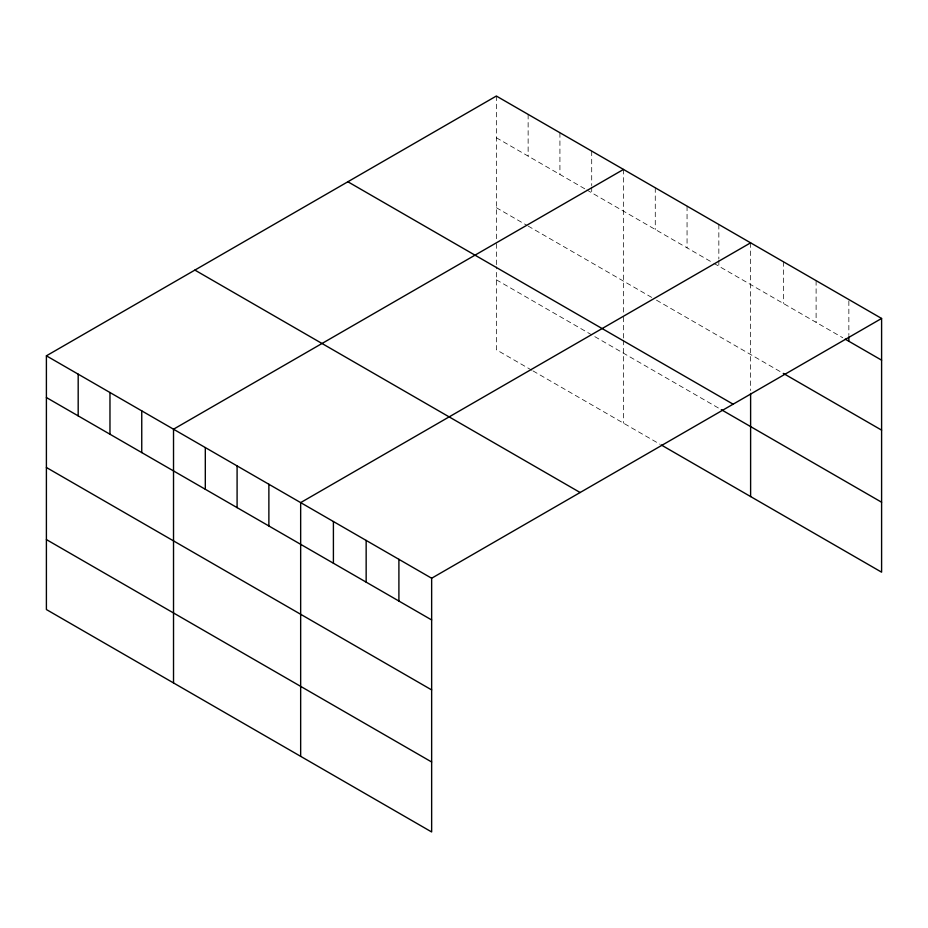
<?xml version="1.0" encoding="UTF-8"?>
<svg xmlns="http://www.w3.org/2000/svg" width="928" height="928" viewBox="0 0 928 928"><rect width="100%" height="100%" fill="white"/><g stroke="black" fill="none" stroke-linecap="round" stroke-linejoin="round"><path stroke-width="0.7" stroke-dasharray="4.64 3.48" d="M496.352 96.036L496.352 240.874M496.352 137.75L585.591 189.266M586.821 189.973L712.727 262.67M713.945 263.378L842.786 337.757M496.352 207.71L526.918 225.353M528.136 226.061L654.043 298.758M656.49 300.162L783.36 373.416M496.352 279.804L718.84 408.25M531.802 370.226L496.352 349.763L496.352 266.823M533.032 370.933L660.156 444.338M848.853 300.985L848.853 335.507M816.106 280.639L816.106 322.352M783.36 261.742L783.36 303.456M750.613 242.834L750.613 390.549M718.84 224.483L718.84 259.005M718.84 260.443L718.84 266.197M687.056 206.132L687.056 247.846M655.272 187.781L655.272 229.494M623.488 169.441L623.488 312.829M623.488 317.156L623.488 338.778M623.488 340.216L623.488 423.156M591.704 151.09L591.704 185.612M591.704 187.05L591.704 192.792M559.92 132.739L559.92 174.452M528.136 114.388L528.136 156.101M496.352 243.762L496.352 265.385"/><path stroke-width="1.39" d="M881.6 318.455L431.648 578.237L431.648 831.964L46.4 609.545L46.4 355.818L496.352 96.036L881.6 318.455L881.6 572.182L661.386 445.046M623.488 169.441L173.524 429.212L173.524 682.938M750.613 242.834L300.66 502.616L300.66 756.343M845.211 339.161L881.6 360.168M783.36 373.416L881.6 430.128M347.872 181.76L733.108 404.179M721.276 409.654L881.6 502.222M194.892 270.094L580.128 492.513M46.4 355.818L431.648 578.237M46.4 397.532L431.648 619.95M46.4 467.492L431.648 689.91M46.4 539.574L431.648 761.992M848.853 336.945L848.853 341.26M750.613 393.437L750.613 496.561M398.901 559.329L398.901 601.042M366.154 540.421L366.154 582.134M333.407 521.524L333.407 563.226M268.876 484.265L268.876 525.979M237.092 465.914L237.092 507.628M205.308 447.563L205.308 489.276M141.752 410.872L141.752 452.574M109.968 392.521L109.968 434.234M78.184 374.17L78.184 415.883"/></g></svg>
